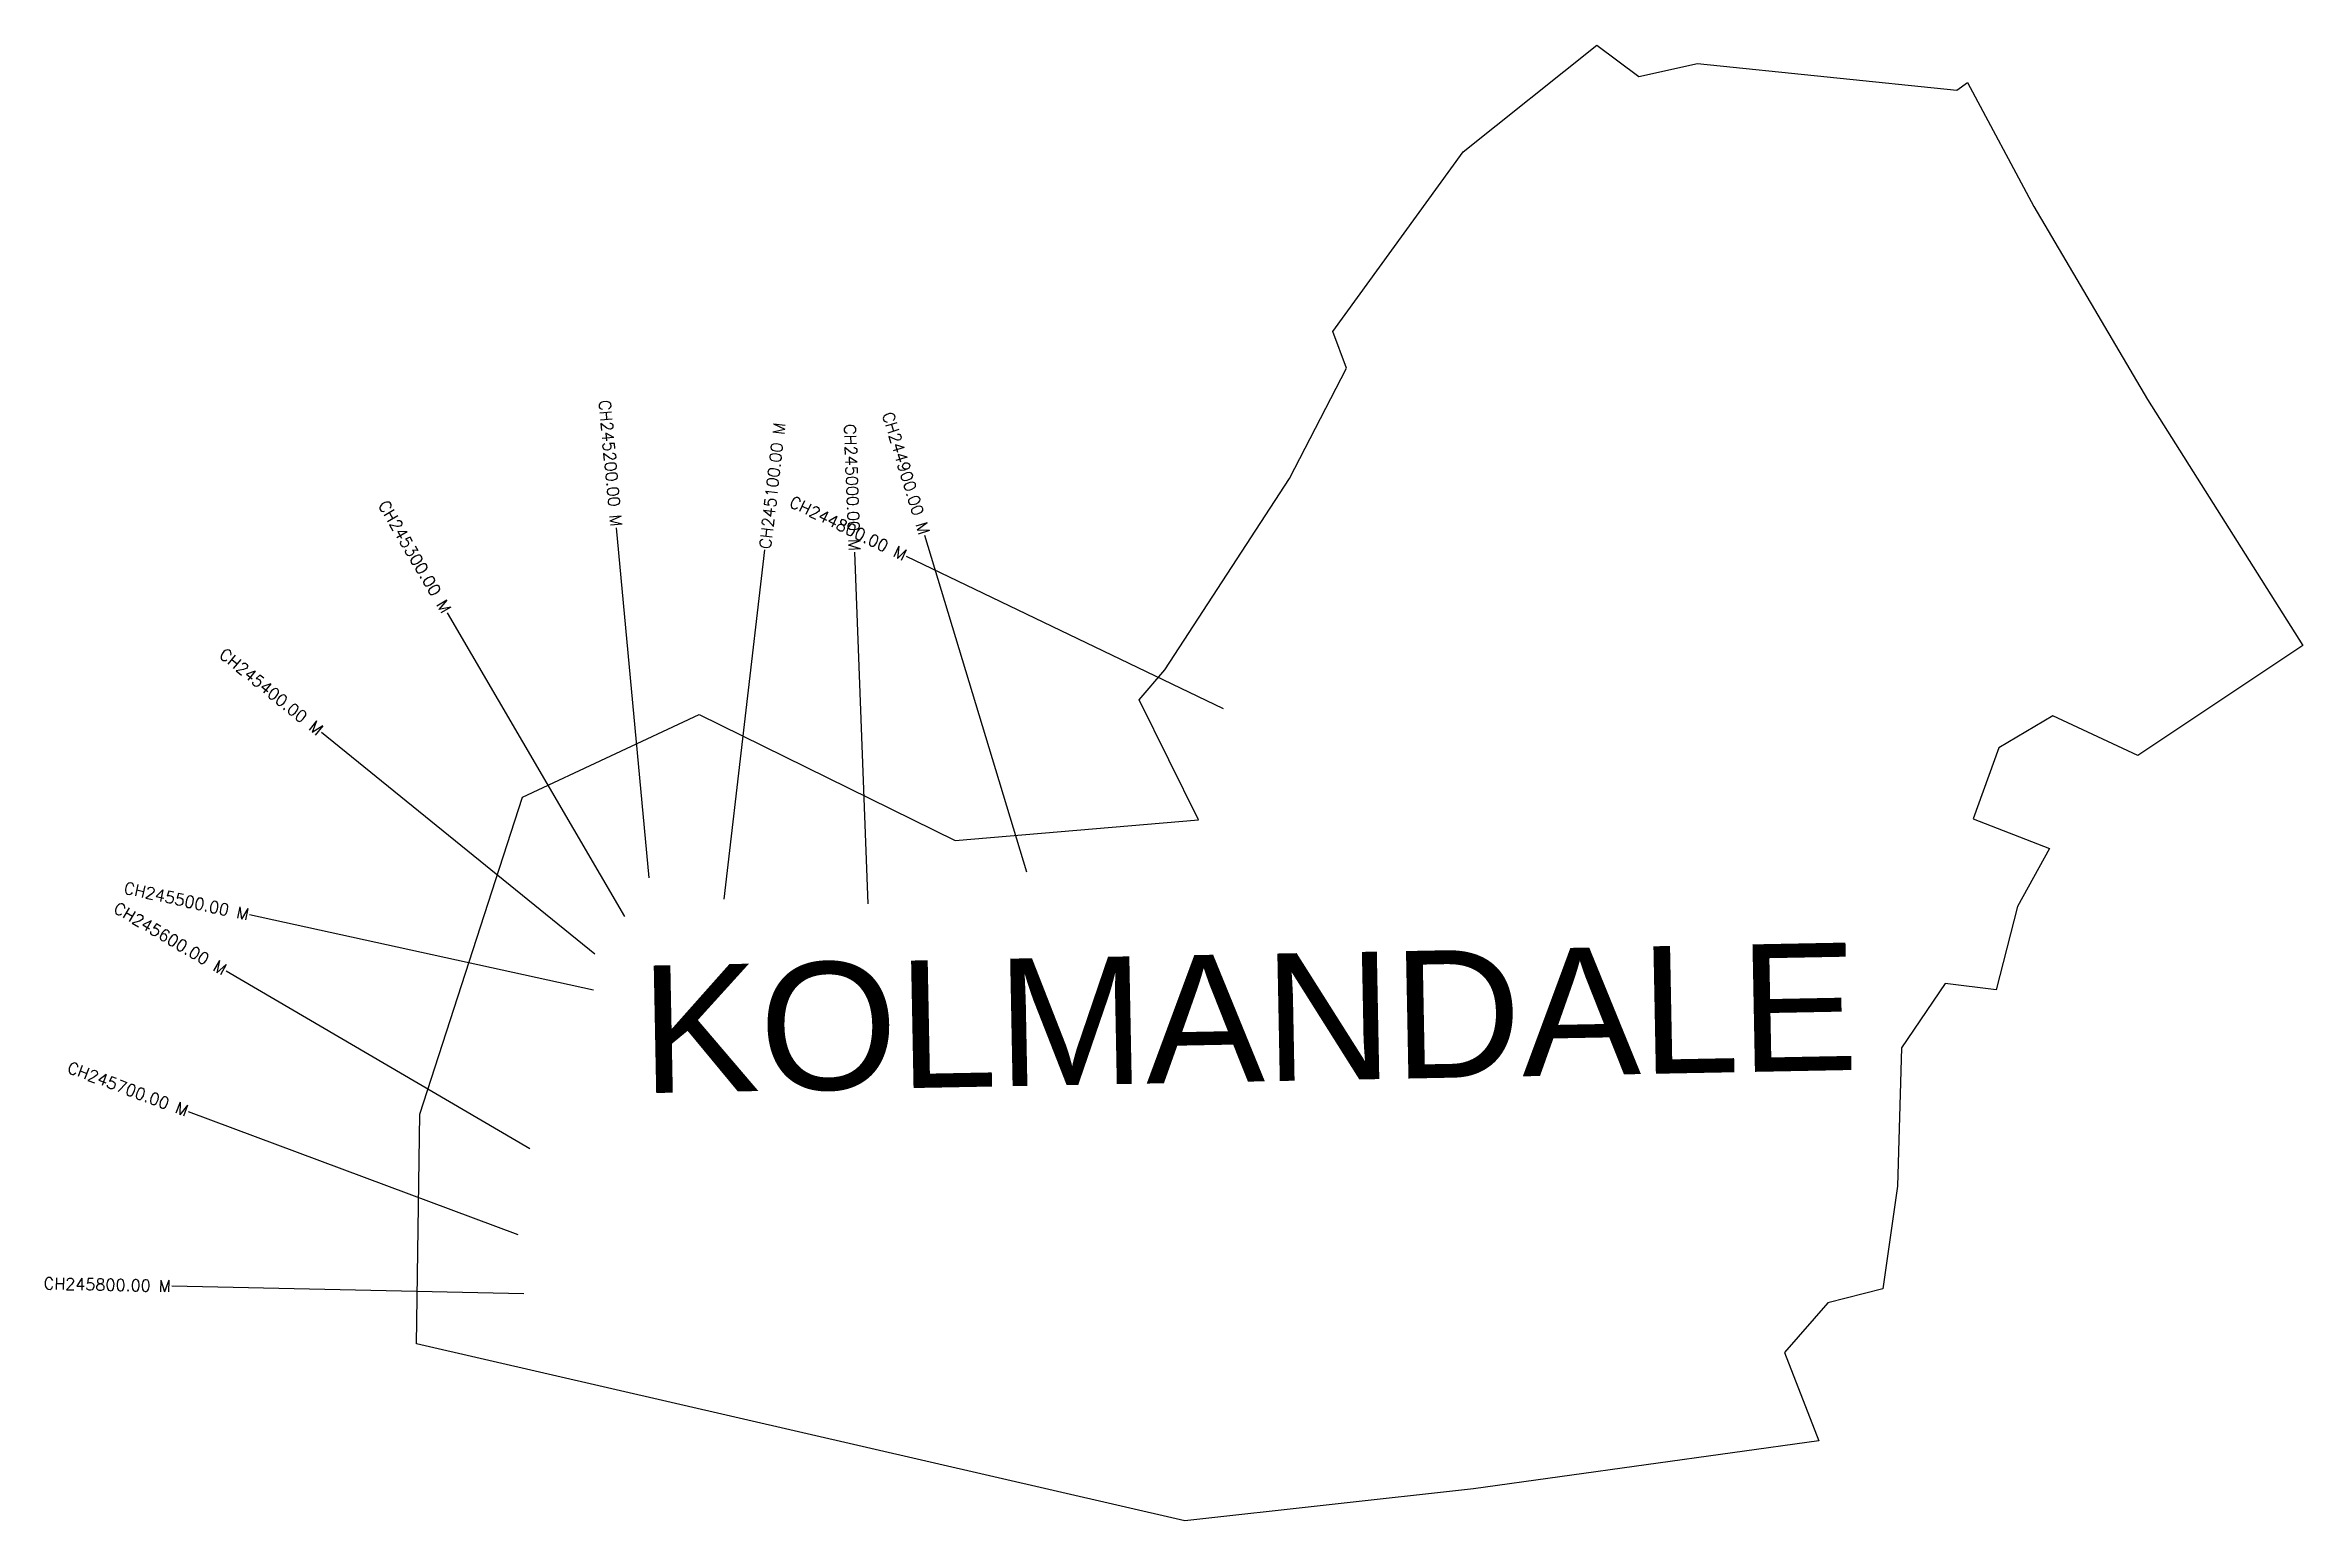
# Model space of a CAD drawing. Header units: metres. Extents: x 278492 to 280417, y 2046466 to 2047724.
import ezdxf
from ezdxf.enums import TextEntityAlignment as Align

# ---------------------------------------------------------------- set-up
doc = ezdxf.new("R2010")
doc.units = ezdxf.units.M
for name, color, linetype in [('CS', 134, 'Continuous'), ('CSMark', 6, 'Continuous'), ('village', 3, 'Continuous'), ('VILLAGE NAME', 250, 'Continuous')]:
    doc.layers.add(name, color=color, linetype=linetype)
doc.styles.get("Standard").update_dxf_attribs({"font": 'simplex.shx'})

msp = doc.modelspace()

# ---------------------------------------------------------------- linework, layer by layer
at = {"color": 6, "flags": 128}
msp.add_lwpolyline([(279814.8, 2047724.4), (279850.7, 2047697.6)], dxfattribs=at)
at = {"layer": 'CS'}
for p, q in [((279006.8, 2047014), (278978.9, 2047312.7)), ((279070.7, 2046995.8), (279105.4, 2047293.8)), ((279328.8, 2047019.1), (279241.8, 2047306.2)), ((279193.4, 2046992), (279182, 2047291.8)), ((279496.5, 2047158.2), (279226.1, 2047288.2)), ((278986.1, 2046981.2), (278834.8, 2047240.2)), ((278960.4, 2046949.1), (278727.4, 2047138.1)), ((278959.2, 2046918.2), (278666.1, 2046982.5)), ((278905, 2046783), (278646.1, 2046934.4)), ((278895, 2046709.5), (278614.1, 2046814.6)), ((278899.8, 2046659.4), (278599.9, 2046665.9))]:
    msp.add_line(p, q, dxfattribs=at)
at = {"layer": 'village', "color": 6}
for points in [[(278811.1, 2046812.7, 0), (278898.8, 2047082.8, 0), (279049.4, 2047153.4, 0), (279267.6, 2047046, 0), (279475.1, 2047063.7, 0), (279424.6, 2047166.1, 0), (279446.3, 2047191.5, 0), (279552.7, 2047354.6, 0), (279601.3, 2047448.9, 0), (279589.7, 2047480.2, 0), (279700.7, 2047633.5, 0), (279814.8, 2047724.4, 0)], [(279850.7, 2047697.6, 0), (279900.6, 2047708.6, 0), (280121.7, 2047685.9, 0), (280130.7, 2047692.5, 0), (280187.3, 2047586.7, 0), (280284.3, 2047422.2, 0), (280416.7, 2047212.2, 0), (280275.9, 2047118.6, 0), (280203.6, 2047152.3, 0), (280157.5, 2047125, 0), (280135.5, 2047064.5, 0), (280200.7, 2047039.2, 0), (280173.3, 2046989.6, 0), (280155.3, 2046918.6, 0), (280111.9, 2046924.1, 0), (280074.5, 2046869.1, 0), (280071.2, 2046751.1, 0), (280058.6, 2046663.6, 0), (280011.8, 2046651.6, 0), (279974.9, 2046609.4, 0), (280004, 2046533.9, 0), (279709.6, 2046493, 0), (279463.4, 2046465.7, 0), (278808.5, 2046616.8, 0), (278811.1, 2046812.7, 0)]]:
    msp.add_polyline3d(points, dxfattribs=at)

# ---------------------------------------------------------------- texts
at = {"layer": 'CSMark'}
for s, rotation, p in [('CH245200.00 M', 275.33, (278978.8, 2047313.7)), ('CH244900.00 M', 286.8511, (279241.5, 2047307.2)), ('CH245000.00 M', 272.1738, (279182, 2047292.8)), ('CH245300.00 M', 300.2872, (278834.3, 2047241.1)), ('CH244800.00 M', 334.3134, (279225.2, 2047288.7)), ('CH245400.00 M', 320.9607, (278726.6, 2047138.7)), ('CH245500.00 M', 347.6319, (278665.2, 2046982.7)), ('CH245600.00 M', 329.6836, (278645.2, 2046934.9)), ('CH245700.00 M', 339.4806, (278613.1, 2046815)), ('CH245800.00 M', 358.755, (278598.9, 2046665.9))]:
    msp.add_text(s, height=10, rotation=rotation, dxfattribs=at).set_placement(p, align=Align.MIDDLE_RIGHT)
msp.add_text('CH245100.00 M', height=10, rotation=83.3577, dxfattribs=at).set_placement((279105.5, 2047294.8), align=Align.MIDDLE_LEFT)
at = {"layer": 'VILLAGE NAME', "insert": (278998.2, 2046939.1), "char_height": 108.748, "attachment_point": 1, "rotation": 1.1028}
msp.add_mtext_dynamic_manual_height_columns('{\\fArial|b0|i0|c0|p34;KOLMANDALE}', width=726.929, gutter_width=543.7, heights=[0], dxfattribs=at)

doc.saveas('drawing.dxf')
